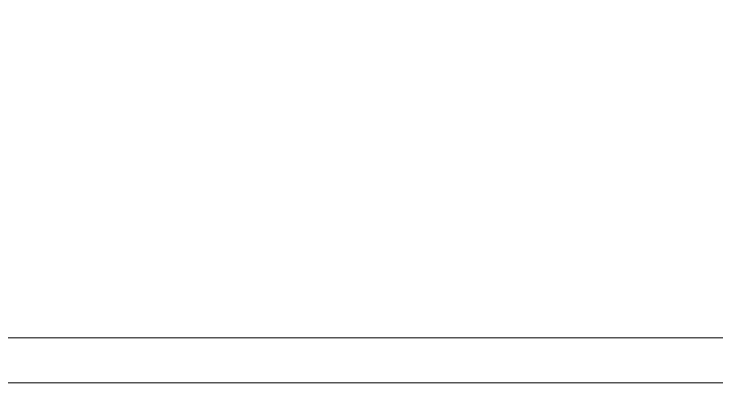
# Model space of a CAD drawing. Header units: millimetres. Extents: x -177800 to -26107, y -132450 to -18386.
# Drawn here: x -161565.8 to -161331.2, y -130292.4 to -130169.3 of the extents above; entities that cross this region are included whole.
import ezdxf

# ---------------------------------------------------------------- set-up
doc = ezdxf.new("R2010")
doc.units = ezdxf.units.MM
doc.linetypes.add('Dash', pattern=[1587.5, 793.75, -793.75])
doc.layers.add('0-1', color=7, linetype='Continuous', lineweight=5)
for name, color, linetype, lineweight, true_color in [('A-_WALLPRTN_E', 6, 'Continuous', 9, 0xff00ff), ('A-_WIND----_E', 6, 'Continuous', 9, 0xff00ff), ('A-_WIND----_H', 6, 'Dash', 9, 0xff00ff)]:
    doc.layers.add(name, color=color, linetype=linetype, lineweight=lineweight, true_color=true_color)

# ---------------------------------------------------------------- blocks, each defined once
blk = doc.blocks.new('WallOpening - WallOpening - 1300-7299029-BLK 2 UPPER ROOF PLAN')
at = {"layer": 'A-_WIND----_E'}
blk.add_line((787.5, -75), (-787.5, -75), dxfattribs=at)
at = {"layer": 'A-_WIND----_H'}
for p, q in [((-787.5, 75), (787.5, -75)), ((-787.5, -75), (787.5, 75))]:
    blk.add_line(p, q, dxfattribs=at)
blk = doc.blocks.new('1599_DB_A_BLK3_1STGD_R21_rvt-1-BLK 2 UPPER ROOF PLAN')
at = {"layer": 'A-_WALLPRTN_E'}
blk.add_line((-161111.37, -130292.37), (-162686.37, -130292.37), dxfattribs=at)
at = {"layer": 'A-_WIND----_E'}
blk.add_blockref('WallOpening - WallOpening - 1300-7299029-BLK 2 UPPER ROOF PLAN', (-161898.87, -130202.37), dxfattribs=at)

msp = doc.modelspace()

# ---------------------------------------------------------------- block references
at = {"layer": '0-1'}
msp.add_blockref('1599_DB_A_BLK3_1STGD_R21_rvt-1-BLK 2 UPPER ROOF PLAN', (0, 0), dxfattribs=at)

doc.saveas('drawing.dxf')
